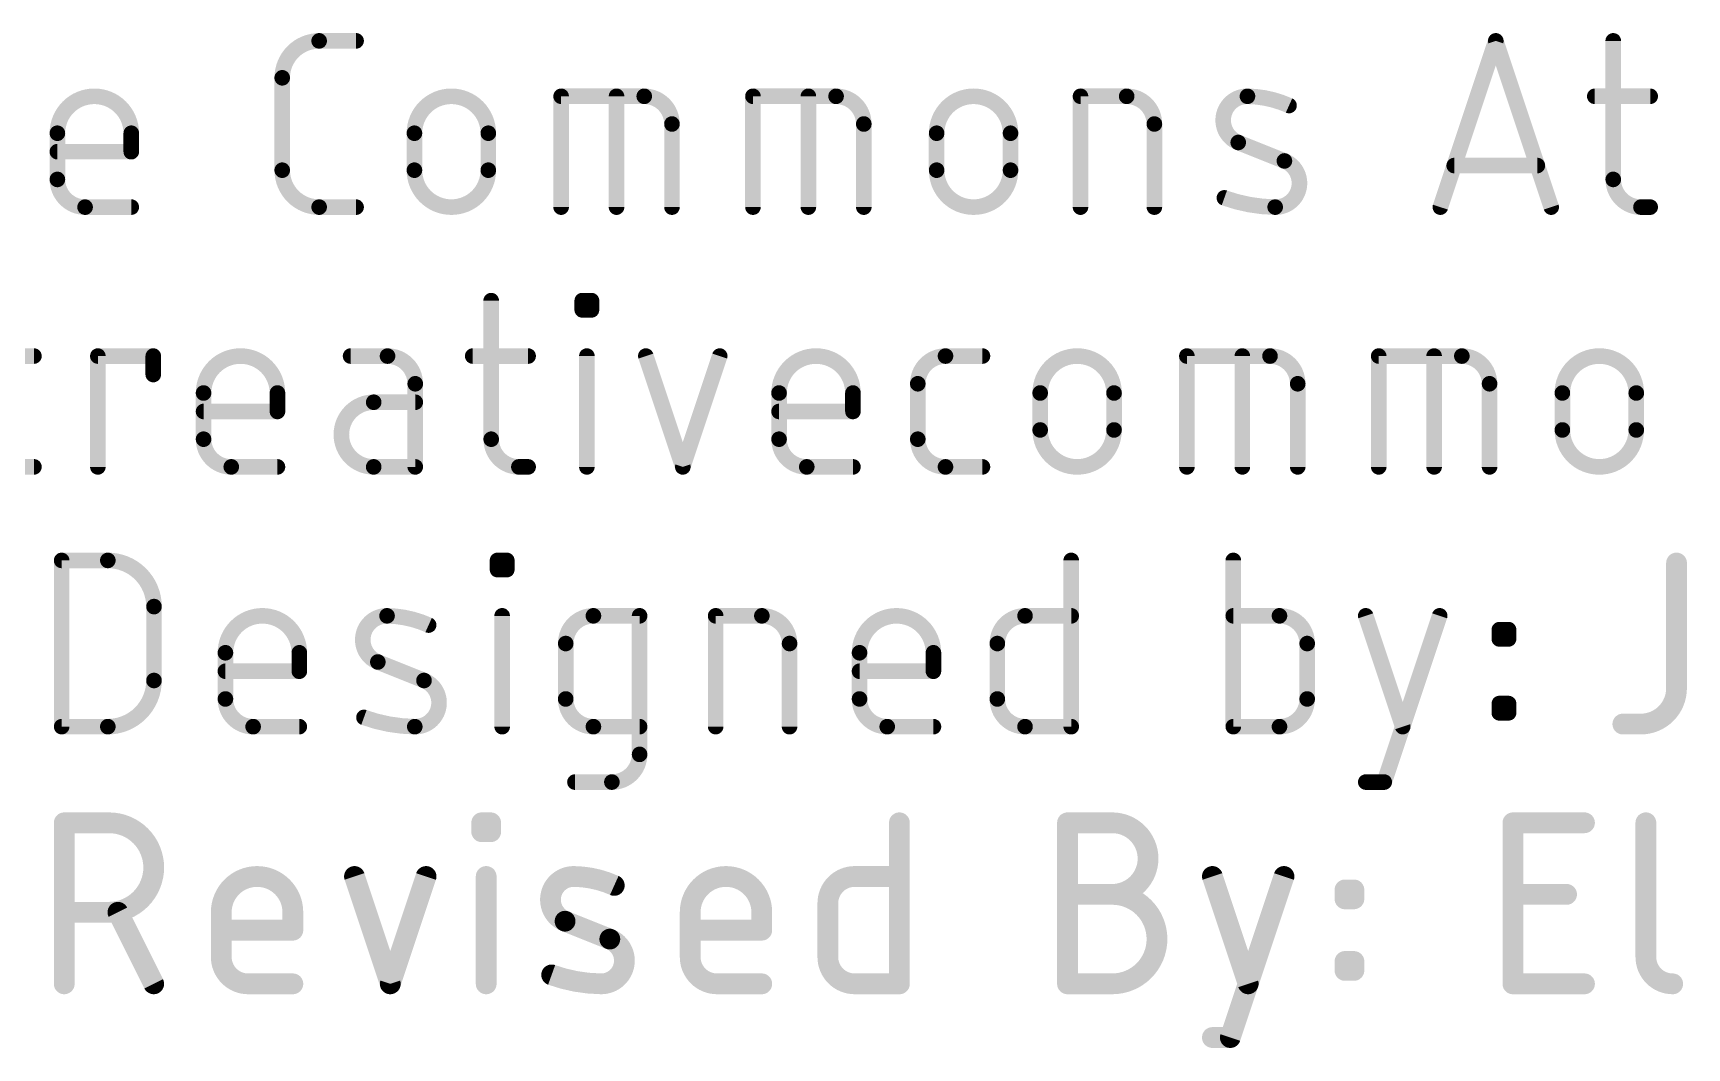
# Model space of a CAD drawing. Extents: x -26.2 to 60.5, y -16.3 to 39.9.
# Drawn here: x 5.38 to 21.56, y -16.27 to -6.35 of the extents above; entities that cross this region are included whole.
import ezdxf

# ---------------------------------------------------------------- set-up
doc = ezdxf.new("R2010")
doc.units = 0
doc.layers.add('51', color=53, linetype='CONTINUOUS')

msp = doc.modelspace()

# ---------------------------------------------------------------- linework, layer by layer
at = {"layer": '51'}
for points, const_width in [([(8.1821, -6.4262, 0.4142), (7.8208, -6.7874)], 0.1524), ([(8.1821, -6.3881, 1), (8.1821, -6.4643)], 0.0762), ([(8.1821, -6.4643, 1), (8.1821, -6.3881)], 0.0762), ([(8.5433, -6.4643, 1), (8.5433, -6.3881)], 0.0762), ([(19.7233, -6.4142, 1), (19.651, -6.4382)], 0.0762), ([(19.7233, -6.4382, 1), (19.651, -6.4142)], 0.0762), ([(20.8738, -6.4262, 1), (20.7976, -6.4262)], 0.0762), ([(7.8589, -6.7874, 1), (7.7827, -6.7874)], 0.0762), ([(7.7827, -6.7874, 1), (7.8589, -6.7874)], 0.0762), ([(6.345, -7.3293, 1), (5.6225, -7.3293)], 0.1524), ([(9.836, -7.3293, 1), (9.1135, -7.3293)], 0.1524), ([(10.5862, -6.9681, 1), (10.51, -6.9681)], 0.0762), ([(10.5481, -6.93, 1), (10.5481, -7.0062)], 0.0762), ([(11.128, -6.9681, 1), (11.0518, -6.9681)], 0.0762), ([(11.6318, -7.239, 0.4142), (11.3609, -6.9681)], 0.1524), ([(11.3609, -6.93, 1), (11.3609, -7.0062)], 0.0762), ([(11.3609, -7.0062, 1), (11.3609, -6.93)], 0.0762), ([(12.4619, -6.9681, 1), (12.3857, -6.9681)], 0.0762), ([(12.4238, -6.93, 1), (12.4238, -7.0062)], 0.0762), ([(13.0038, -6.9681, 1), (12.9276, -6.9681)], 0.0762), ([(13.5076, -7.239, 0.4142), (13.2366, -6.9681)], 0.1524), ([(13.2366, -6.93, 1), (13.2366, -7.0062)], 0.0762), ([(13.2366, -7.0062, 1), (13.2366, -6.93)], 0.0762), ([(14.9422, -7.3293, 1), (14.2197, -7.3293)], 0.1524), ([(15.6646, -6.9681, 1), (15.5884, -6.9681)], 0.0762), ([(15.6265, -6.93, 1), (15.6265, -7.0062)], 0.0762), ([(16.349, -7.239, 0.4142), (16.078, -6.9681)], 0.1524), ([(16.078, -6.93, 1), (16.078, -7.0062)], 0.0762), ([(16.078, -7.0062, 1), (16.078, -6.93)], 0.0762), ([(17.2591, -6.9681, 0.8318), (17.1688, -7.4196)], 0.1524), ([(17.2596, -6.93, 1), (17.2585, -7.0062)], 0.0762), ([(17.6655, -7.0584, 0.1026), (17.2591, -6.9681)], 0.1524), ([(17.2585, -7.0062, 1), (17.2596, -6.93)], 0.0762), ([(20.6551, -6.93, 1), (20.6551, -7.0062)], 0.0762), ([(21.1969, -7.0062, 1), (21.1969, -6.93)], 0.0762), ([(17.6498, -7.0931, 1), (17.6811, -7.0236)], 0.0762), ([(5.6606, -7.3293, 1), (5.5844, -7.3293)], 0.0762), ([(6.3831, -7.3293, 1), (6.3069, -7.3293)], 0.0762), ([(9.1516, -7.3293, 1), (9.0754, -7.3293)], 0.0762), ([(9.8741, -7.3293, 1), (9.7979, -7.3293)], 0.0762), ([(11.6699, -7.239, 1), (11.5937, -7.239)], 0.0762), ([(11.5937, -7.239, 1), (11.6699, -7.239)], 0.0762), ([(13.5457, -7.239, 1), (13.4695, -7.239)], 0.0762), ([(13.4695, -7.239, 1), (13.5457, -7.239)], 0.0762), ([(14.2578, -7.3293, 1), (14.1816, -7.3293)], 0.0762), ([(14.9803, -7.3293, 1), (14.9041, -7.3293)], 0.0762), ([(16.3871, -7.239, 1), (16.3109, -7.239)], 0.0762), ([(16.3109, -7.239, 1), (16.3871, -7.239)], 0.0762), ([(5.5844, -7.3293, 1), (5.6606, -7.3293)], 0.0762), ([(5.6225, -7.4718, 1), (5.6225, -7.548)], 0.0762), ([(6.3069, -7.3293, 1), (6.3831, -7.3293)], 0.0762), ([(6.345, -7.548, 1), (6.345, -7.4718)], 0.0762), ([(9.0754, -7.3293, 1), (9.1516, -7.3293)], 0.0762), ([(9.7979, -7.3293, 1), (9.8741, -7.3293)], 0.0762), ([(14.1816, -7.3293, 1), (14.2578, -7.3293)], 0.0762), ([(14.9041, -7.3293, 1), (14.9803, -7.3293)], 0.0762), ([(17.1829, -7.3843, 1), (17.1546, -7.455)], 0.0762), ([(17.1546, -7.455, 1), (17.1829, -7.3842)], 0.0762), ([(6.3069, -7.5099, 1), (6.3831, -7.5099)], 0.0762), ([(17.53, -8.0518, 0.8318), (17.6203, -7.6002)], 0.1524), ([(17.6345, -7.5649, 1), (17.6062, -7.6356)], 0.0762), ([(17.6062, -7.6356, 1), (17.6345, -7.5649)], 0.0762), ([(19.2807, -7.6073, 1), (19.2807, -7.6835)], 0.0762), ([(20.0935, -7.6835, 1), (20.0935, -7.6073)], 0.0762), ([(5.6225, -7.7809, 0.4142), (5.8934, -8.0518)], 0.1524), ([(5.6606, -7.7809, 1), (5.5844, -7.7809)], 0.0762), ([(5.5844, -7.7809, 1), (5.6606, -7.7809)], 0.0762), ([(7.8208, -7.6906, 0.4142), (8.1821, -8.0518)], 0.1524), ([(7.8589, -7.6906, 1), (7.7827, -7.6906)], 0.0762), ([(7.7827, -7.6906, 1), (7.8589, -7.6906)], 0.0762), ([(9.1135, -7.6906, 1), (9.836, -7.6906)], 0.1524), ([(9.1516, -7.6906, 1), (9.0754, -7.6906)], 0.0762), ([(9.0754, -7.6906, 1), (9.1516, -7.6906)], 0.0762), ([(9.8741, -7.6906, 1), (9.7979, -7.6906)], 0.0762), ([(9.7979, -7.6906, 1), (9.8741, -7.6906)], 0.0762), ([(14.2197, -7.6906, 1), (14.9422, -7.6906)], 0.1524), ([(14.2578, -7.6906, 1), (14.1816, -7.6906)], 0.0762), ([(14.1816, -7.6906, 1), (14.2578, -7.6906)], 0.0762), ([(14.9803, -7.6906, 1), (14.9041, -7.6906)], 0.0762), ([(14.9041, -7.6906, 1), (14.9803, -7.6906)], 0.0762), ([(20.8357, -7.7809, 0.4142), (21.1066, -8.0518)], 0.1524), ([(20.8738, -7.7809, 1), (20.7976, -7.7809)], 0.0762), ([(20.7976, -7.7809, 1), (20.8738, -7.7809)], 0.0762), ([(17.0462, -7.9256, 1), (17.0204, -7.9973)], 0.0762), ([(17.0333, -7.9615, 0.083), (17.53, -8.0518)], 0.1524), ([(5.8934, -8.0137, 1), (5.8934, -8.0899)], 0.0762), ([(5.8934, -8.0899, 1), (5.8934, -8.0137)], 0.0762), ([(6.345, -8.0899, 1), (6.345, -8.0137)], 0.0762), ([(8.1821, -8.0137, 1), (8.1821, -8.0899)], 0.0762), ([(8.1821, -8.0899, 1), (8.1821, -8.0137)], 0.0762), ([(8.5433, -8.0899, 1), (8.5433, -8.0137)], 0.0762), ([(10.51, -8.0518, 1), (10.5862, -8.0518)], 0.0762), ([(11.0518, -8.0518, 1), (11.128, -8.0518)], 0.0762), ([(11.5937, -8.0518, 1), (11.6699, -8.0518)], 0.0762), ([(12.3857, -8.0518, 1), (12.4619, -8.0518)], 0.0762), ([(12.9276, -8.0518, 1), (13.0038, -8.0518)], 0.0762), ([(13.4695, -8.0518, 1), (13.5457, -8.0518)], 0.0762), ([(15.5884, -8.0518, 1), (15.6646, -8.0518)], 0.0762), ([(16.3109, -8.0518, 1), (16.3871, -8.0518)], 0.0762), ([(17.5305, -8.0137, 1), (17.5295, -8.0899)], 0.0762), ([(17.5295, -8.0899, 1), (17.5305, -8.0137)], 0.0762), ([(19.1091, -8.0398, 1), (19.1814, -8.0638)], 0.0762), ([(20.1928, -8.0638, 1), (20.2651, -8.0398)], 0.0762), ([(21.1066, -8.0137, 1), (21.1066, -8.0899)], 0.0762), ([(21.1066, -8.0899, 1), (21.1066, -8.0137)], 0.0762), ([(21.1969, -8.0899, 1), (21.1969, -8.0137)], 0.0762), ([(9.9023, -8.9662, 1), (9.8261, -8.9662)], 0.0762), ([(10.7927, -8.9662, 1), (10.7165, -8.9662)], 0.0762), ([(10.7546, -8.9281, 1), (10.7546, -9.0043)], 0.0762), ([(10.883, -8.9662, 1), (10.8068, -8.9662)], 0.0762), ([(10.8449, -9.0043, 1), (10.8449, -8.9281)], 0.0762), ([(10.7546, -9.0184, 1), (10.7546, -9.0946)], 0.0762), ([(10.7165, -9.0565, 1), (10.7927, -9.0565)], 0.0762), ([(10.8068, -9.0565, 1), (10.883, -9.0565)], 0.0762), ([(10.8449, -9.0946, 1), (10.8449, -9.0184)], 0.0762), ([(5.3931, -9.5462, 1), (5.3931, -9.47)], 0.0762), ([(6.0563, -9.5081, 1), (5.9801, -9.5081)], 0.0762), ([(6.0182, -9.47, 1), (6.0182, -9.5462)], 0.0762), ([(6.5982, -9.5081, 1), (6.522, -9.5081)], 0.0762), ([(6.5601, -9.5462, 1), (6.5601, -9.47)], 0.0762), ([(7.7743, -9.8693, 1), (7.0518, -9.8693)], 0.1524), ([(8.4895, -9.47, 1), (8.4895, -9.5462)], 0.0762), ([(9.1217, -9.779, 0.4142), (8.8507, -9.5081)], 0.1524), ([(8.8507, -9.47, 1), (8.8507, -9.5462)], 0.0762), ([(8.8507, -9.5462, 1), (8.8507, -9.47)], 0.0762), ([(9.6836, -9.47, 1), (9.6836, -9.5462)], 0.0762), ([(10.2254, -9.5462, 1), (10.2254, -9.47)], 0.0762), ([(10.8379, -9.5081, 1), (10.7617, -9.5081)], 0.0762), ([(11.4126, -9.496, 1), (11.3403, -9.5201)], 0.0762), ([(12.135, -9.5201, 1), (12.0628, -9.496)], 0.0762), ([(13.4015, -9.8693, 1), (12.679, -9.8693)], 0.1524), ([(14.3064, -9.5081, 0.4142), (14.0355, -9.779)], 0.1524), ([(14.3064, -9.47, 1), (14.3064, -9.5462)], 0.0762), ([(14.3064, -9.5462, 1), (14.3064, -9.47)], 0.0762), ([(14.6677, -9.5462, 1), (14.6677, -9.47)], 0.0762), ([(15.9546, -9.8693, 1), (15.2321, -9.8693)], 0.1524), ([(16.7048, -9.5081, 1), (16.6286, -9.5081)], 0.0762), ([(16.6667, -9.47, 1), (16.6667, -9.5462)], 0.0762), ([(17.2467, -9.5081, 1), (17.1705, -9.5081)], 0.0762), ([(17.7505, -9.779, 0.4142), (17.4795, -9.5081)], 0.1524), ([(17.4795, -9.47, 1), (17.4795, -9.5462)], 0.0762), ([(17.4795, -9.5462, 1), (17.4795, -9.47)], 0.0762), ([(18.5806, -9.5081, 1), (18.5044, -9.5081)], 0.0762), ([(18.5425, -9.47, 1), (18.5425, -9.5462)], 0.0762), ([(19.1224, -9.5081, 1), (19.0462, -9.5081)], 0.0762), ([(19.6262, -9.779, 0.4142), (19.3553, -9.5081)], 0.1524), ([(19.3553, -9.47, 1), (19.3553, -9.5462)], 0.0762), ([(19.3553, -9.5462, 1), (19.3553, -9.47)], 0.0762), ([(21.0608, -9.8693, 1), (20.3383, -9.8693)], 0.1524), ([(6.522, -9.6887, 1), (6.5982, -9.6887)], 0.0762), ([(7.0899, -9.8693, 1), (7.0137, -9.8693)], 0.0762), ([(7.0137, -9.8693, 1), (7.0899, -9.8693)], 0.0762), ([(7.8124, -9.8693, 1), (7.7362, -9.8693)], 0.0762), ([(7.7362, -9.8693, 1), (7.8124, -9.8693)], 0.0762), ([(9.1598, -9.779, 1), (9.0836, -9.779)], 0.0762), ([(9.0836, -9.779, 1), (9.1598, -9.779)], 0.0762), ([(12.7171, -9.8693, 1), (12.6409, -9.8693)], 0.0762), ([(12.6409, -9.8693, 1), (12.7171, -9.8693)], 0.0762), ([(13.4396, -9.8693, 1), (13.3634, -9.8693)], 0.0762), ([(13.3634, -9.8693, 1), (13.4396, -9.8693)], 0.0762), ([(14.0736, -9.779, 1), (13.9974, -9.779)], 0.0762), ([(13.9974, -9.779, 1), (14.0736, -9.779)], 0.0762), ([(15.2702, -9.8693, 1), (15.194, -9.8693)], 0.0762), ([(15.194, -9.8693, 1), (15.2702, -9.8693)], 0.0762), ([(15.9927, -9.8693, 1), (15.9165, -9.8693)], 0.0762), ([(15.9165, -9.8693, 1), (15.9927, -9.8693)], 0.0762), ([(17.7886, -9.779, 1), (17.7124, -9.779)], 0.0762), ([(17.7124, -9.779, 1), (17.7886, -9.779)], 0.0762), ([(19.6643, -9.779, 1), (19.5881, -9.779)], 0.0762), ([(19.5881, -9.779, 1), (19.6643, -9.779)], 0.0762), ([(20.3764, -9.8693, 1), (20.3002, -9.8693)], 0.0762), ([(20.3002, -9.8693, 1), (20.3764, -9.8693)], 0.0762), ([(21.0989, -9.8693, 1), (21.0227, -9.8693)], 0.0762), ([(21.0227, -9.8693, 1), (21.0989, -9.8693)], 0.0762), ([(7.0518, -10.0118, 1), (7.0518, -10.088)], 0.0762), ([(7.7362, -10.0499, 1), (7.8124, -10.0499)], 0.0762), ([(7.7743, -10.088, 1), (7.7743, -10.0118)], 0.0762), ([(8.7153, -9.9596, 1), (8.7153, -10.5918)], 0.1524), ([(8.7153, -9.9215, 1), (8.7153, -9.9977)], 0.0762), ([(8.7153, -9.9977, 1), (8.7153, -9.9215)], 0.0762), ([(9.1217, -9.9977, 1), (9.1217, -9.9215)], 0.0762), ([(12.679, -10.0118, 1), (12.679, -10.088)], 0.0762), ([(13.3634, -10.0499, 1), (13.4396, -10.0499)], 0.0762), ([(13.4015, -10.088, 1), (13.4015, -10.0118)], 0.0762), ([(15.2321, -10.2306, 1), (15.9546, -10.2306)], 0.1524), ([(15.2702, -10.2306, 1), (15.194, -10.2306)], 0.0762), ([(15.9927, -10.2306, 1), (15.9165, -10.2306)], 0.0762), ([(20.3383, -10.2306, 1), (21.0608, -10.2306)], 0.1524), ([(20.3764, -10.2306, 1), (20.3002, -10.2306)], 0.0762), ([(21.0989, -10.2306, 1), (21.0227, -10.2306)], 0.0762), ([(7.0518, -10.3209, 0.4142), (7.3227, -10.5918)], 0.1524), ([(7.0899, -10.3209, 1), (7.0137, -10.3209)], 0.0762), ([(7.0137, -10.3209, 1), (7.0899, -10.3209)], 0.0762), ([(9.8642, -10.3209, 0.4142), (10.1351, -10.5918)], 0.1524), ([(9.9023, -10.3209, 1), (9.8261, -10.3209)], 0.0762), ([(9.8261, -10.3209, 1), (9.9023, -10.3209)], 0.0762), ([(12.679, -10.3209, 0.4142), (12.9499, -10.5918)], 0.1524), ([(12.7171, -10.3209, 1), (12.6409, -10.3209)], 0.0762), ([(12.6409, -10.3209, 1), (12.7171, -10.3209)], 0.0762), ([(14.0355, -10.3209, 0.4142), (14.3064, -10.5918)], 0.1524), ([(14.0736, -10.3209, 1), (13.9974, -10.3209)], 0.0762), ([(13.9974, -10.3209, 1), (14.0736, -10.3209)], 0.0762), ([(15.194, -10.2306, 1), (15.2702, -10.2306)], 0.0762), ([(15.9165, -10.2306, 1), (15.9927, -10.2306)], 0.0762), ([(20.3002, -10.2306, 1), (20.3764, -10.2306)], 0.0762), ([(21.0227, -10.2306, 1), (21.0989, -10.2306)], 0.0762), ([(5.3931, -10.6299, 1), (5.3931, -10.5537)], 0.0762), ([(5.9801, -10.5918, 1), (6.0563, -10.5918)], 0.0762), ([(7.3227, -10.5537, 1), (7.3227, -10.6299)], 0.0762), ([(7.3227, -10.6299, 1), (7.3227, -10.5537)], 0.0762), ([(7.7743, -10.6299, 1), (7.7743, -10.5537)], 0.0762), ([(8.7153, -10.5537, 1), (8.7153, -10.6299)], 0.0762), ([(8.7153, -10.6299, 1), (8.7153, -10.5537)], 0.0762), ([(9.0836, -10.5918, 1), (9.1598, -10.5918)], 0.0762), ([(9.1217, -10.6299, 1), (9.1217, -10.5537)], 0.0762), ([(10.1351, -10.5537, 1), (10.1351, -10.6299)], 0.0762), ([(10.1351, -10.6299, 1), (10.1351, -10.5537)], 0.0762), ([(10.2254, -10.6299, 1), (10.2254, -10.5537)], 0.0762), ([(10.7617, -10.5918, 1), (10.8379, -10.5918)], 0.0762), ([(11.7015, -10.5798, 1), (11.7738, -10.6038)], 0.0762), ([(11.7015, -10.6038, 1), (11.7738, -10.5798)], 0.0762), ([(12.9499, -10.5537, 1), (12.9499, -10.6299)], 0.0762), ([(12.9499, -10.6299, 1), (12.9499, -10.5537)], 0.0762), ([(13.4015, -10.6299, 1), (13.4015, -10.5537)], 0.0762), ([(14.3064, -10.5537, 1), (14.3064, -10.6299)], 0.0762), ([(14.3064, -10.6299, 1), (14.3064, -10.5537)], 0.0762), ([(14.6677, -10.6299, 1), (14.6677, -10.5537)], 0.0762), ([(16.6286, -10.5918, 1), (16.7048, -10.5918)], 0.0762), ([(17.1705, -10.5918, 1), (17.2467, -10.5918)], 0.0762), ([(17.7124, -10.5918, 1), (17.7886, -10.5918)], 0.0762), ([(18.5044, -10.5918, 1), (18.5806, -10.5918)], 0.0762), ([(19.0462, -10.5918, 1), (19.1224, -10.5918)], 0.0762), ([(19.5881, -10.5918, 1), (19.6643, -10.5918)], 0.0762), ([(5.7023, -11.5062, 1), (5.6261, -11.5062)], 0.0762), ([(5.6642, -11.4681, 1), (5.6642, -11.5443)], 0.0762), ([(6.5673, -11.9578, 0.4142), (6.1158, -11.5062)], 0.1524), ([(6.1158, -11.4681, 1), (6.1158, -11.5443)], 0.0762), ([(6.1158, -11.5443, 1), (6.1158, -11.4681)], 0.0762), ([(9.9644, -11.5062, 1), (9.8882, -11.5062)], 0.0762), ([(9.9263, -11.4681, 1), (9.9263, -11.5443)], 0.0762), ([(10.0547, -11.5062, 1), (9.9785, -11.5062)], 0.0762), ([(10.0166, -11.5443, 1), (10.0166, -11.4681)], 0.0762), ([(15.5739, -11.5062, 1), (15.4977, -11.5062)], 0.0762), ([(17.1586, -11.5062, 1), (17.0824, -11.5062)], 0.0762), ([(21.5053, -11.5316, 1), (21.4037, -11.5316)], 0.1016), ([(9.9263, -11.5584, 1), (9.9263, -11.6346)], 0.0762), ([(9.8882, -11.5965, 1), (9.9644, -11.5965)], 0.0762), ([(9.9785, -11.5965, 1), (10.0547, -11.5965)], 0.0762), ([(10.0166, -11.6346, 1), (10.0166, -11.5584)], 0.0762), ([(6.6054, -11.9578, 1), (6.5292, -11.9578)], 0.0762), ([(6.5292, -11.9578, 1), (6.6054, -11.9578)], 0.0762), ([(7.988, -12.4093, 1), (7.2655, -12.4093)], 0.1524), ([(8.846, -12.0481, 0.8318), (8.7557, -12.4996)], 0.1524), ([(9.2524, -12.1384, 0.1026), (8.846, -12.0481)], 0.1524), ([(8.8466, -12.01, 1), (8.8455, -12.0862)], 0.0762), ([(8.8455, -12.0862, 1), (8.8466, -12.01)], 0.0762), ([(9.2368, -12.1731, 1), (9.2681, -12.1036)], 0.0762), ([(10.0096, -12.0481, 1), (9.9334, -12.0481)], 0.0762), ([(10.8638, -12.0481, 0.4142), (10.5929, -12.319)], 0.1524), ([(10.8638, -12.01, 1), (10.8638, -12.0862)], 0.0762), ([(10.8638, -12.0862, 1), (10.8638, -12.01)], 0.0762), ([(11.3535, -12.0481, 1), (11.2773, -12.0481)], 0.0762), ([(11.3154, -12.0862, 1), (11.3154, -12.01)], 0.0762), ([(12.0972, -12.0481, 1), (12.021, -12.0481)], 0.0762), ([(12.0591, -12.01, 1), (12.0591, -12.0862)], 0.0762), ([(12.7816, -12.319, 0.4142), (12.5107, -12.0481)], 0.1524), ([(12.5107, -12.01, 1), (12.5107, -12.0862)], 0.0762), ([(12.5107, -12.0862, 1), (12.5107, -12.01)], 0.0762), ([(14.1884, -12.4093, 1), (13.4659, -12.4093)], 0.1524), ([(15.0842, -12.0481, 0.4142), (14.8133, -12.319)], 0.1524), ([(15.0842, -12.01, 1), (15.0842, -12.0862)], 0.0762), ([(15.0842, -12.0862, 1), (15.0842, -12.01)], 0.0762), ([(15.5358, -12.0862, 1), (15.5358, -12.01)], 0.0762), ([(17.1205, -12.01, 1), (17.1205, -12.0862)], 0.0762), ([(17.843, -12.319, 0.4142), (17.5721, -12.0481)], 0.1524), ([(17.5721, -12.01, 1), (17.5721, -12.0862)], 0.0762), ([(17.5721, -12.0862, 1), (17.5721, -12.01)], 0.0762), ([(18.4519, -12.036, 1), (18.3796, -12.0601)], 0.0762), ([(19.1744, -12.0601, 1), (19.1021, -12.036)], 0.0762), ([(19.76, -12.1835, 1), (19.6838, -12.1835)], 0.0762), ([(19.7219, -12.1454, 1), (19.7219, -12.2216)], 0.0762), ([(19.8503, -12.1835, 1), (19.7741, -12.1835)], 0.0762), ([(19.8122, -12.2216, 1), (19.8122, -12.1454)], 0.0762), ([(10.631, -12.319, 1), (10.5548, -12.319)], 0.0762), ([(10.5548, -12.319, 1), (10.631, -12.319)], 0.0762), ([(12.8197, -12.319, 1), (12.7435, -12.319)], 0.0762), ([(12.7435, -12.319, 1), (12.8197, -12.319)], 0.0762), ([(14.8514, -12.319, 1), (14.7752, -12.319)], 0.0762), ([(14.7752, -12.319, 1), (14.8514, -12.319)], 0.0762), ([(17.8811, -12.319, 1), (17.8049, -12.319)], 0.0762), ([(17.8049, -12.319, 1), (17.8811, -12.319)], 0.0762), ([(19.7219, -12.2357, 1), (19.7219, -12.3119)], 0.0762), ([(19.6838, -12.2738, 1), (19.76, -12.2738)], 0.0762), ([(19.7741, -12.2738, 1), (19.8503, -12.2738)], 0.0762), ([(19.8122, -12.3119, 1), (19.8122, -12.2357)], 0.0762), ([(7.3036, -12.4093, 1), (7.2274, -12.4093)], 0.0762), ([(7.2274, -12.4093, 1), (7.3036, -12.4093)], 0.0762), ([(8.0261, -12.4093, 1), (7.9499, -12.4093)], 0.0762), ([(7.9499, -12.4093, 1), (8.0261, -12.4093)], 0.0762), ([(8.7699, -12.4643, 1), (8.7416, -12.535)], 0.0762), ([(8.7416, -12.535, 1), (8.7699, -12.4642)], 0.0762), ([(13.504, -12.4093, 1), (13.4278, -12.4093)], 0.0762), ([(13.4278, -12.4093, 1), (13.504, -12.4093)], 0.0762), ([(14.2265, -12.4093, 1), (14.1503, -12.4093)], 0.0762), ([(14.1503, -12.4093, 1), (14.2265, -12.4093)], 0.0762), ([(6.1158, -13.1318, 0.4142), (6.5673, -12.6802)], 0.1524), ([(6.6054, -12.6802, 1), (6.5292, -12.6802)], 0.0762), ([(7.2655, -12.5518, 1), (7.2655, -12.628)], 0.0762), ([(7.9499, -12.5899, 1), (8.0261, -12.5899)], 0.0762), ([(7.988, -12.628, 1), (7.988, -12.5518)], 0.0762), ([(9.1169, -13.1318, 0.8318), (9.2073, -12.6802)], 0.1524), ([(9.2214, -12.6449, 1), (9.1931, -12.7156)], 0.0762), ([(9.1931, -12.7156, 1), (9.2214, -12.6449)], 0.0762), ([(13.4659, -12.5518, 1), (13.4659, -12.628)], 0.0762), ([(14.1503, -12.5899, 1), (14.2265, -12.5899)], 0.0762), ([(14.1884, -12.628, 1), (14.1884, -12.5518)], 0.0762), ([(6.5292, -12.6802, 1), (6.6054, -12.6802)], 0.0762), ([(21.1046, -13.1064, 0.4142), (21.4545, -12.7564)], 0.2032), ([(21.5053, -12.7564, 1), (21.4037, -12.7564)], 0.1016), ([(21.4037, -12.7564, 1), (21.5053, -12.7564)], 0.1016), ([(7.2655, -12.8609, 0.4142), (7.5365, -13.1318)], 0.1524), ([(7.3036, -12.8609, 1), (7.2274, -12.8609)], 0.0762), ([(7.2274, -12.8609, 1), (7.3036, -12.8609)], 0.0762), ([(10.5929, -12.8609, 0.4142), (10.8638, -13.1318)], 0.1524), ([(10.631, -12.8609, 1), (10.5548, -12.8609)], 0.0762), ([(10.5548, -12.8609, 1), (10.631, -12.8609)], 0.0762), ([(13.4659, -12.8609, 0.4142), (13.7368, -13.1318)], 0.1524), ([(13.504, -12.8609, 1), (13.4278, -12.8609)], 0.0762), ([(13.4278, -12.8609, 1), (13.504, -12.8609)], 0.0762), ([(14.8133, -12.8609, 0.4142), (15.0842, -13.1318)], 0.1524), ([(14.8514, -12.8609, 1), (14.7752, -12.8609)], 0.0762), ([(14.7752, -12.8609, 1), (14.8514, -12.8609)], 0.0762), ([(17.5721, -13.1318, 0.4142), (17.843, -12.8609)], 0.1524), ([(17.8811, -12.8609, 1), (17.8049, -12.8609)], 0.0762), ([(17.8049, -12.8609, 1), (17.8811, -12.8609)], 0.0762), ([(19.76, -12.906, 1), (19.6838, -12.906)], 0.0762), ([(19.7219, -12.8679, 1), (19.7219, -12.9441)], 0.0762), ([(19.7219, -12.9582, 1), (19.7219, -13.0344)], 0.0762), ([(19.8503, -12.906, 1), (19.7741, -12.906)], 0.0762), ([(19.8122, -12.9441, 1), (19.8122, -12.8679)], 0.0762), ([(19.8122, -13.0344, 1), (19.8122, -12.9582)], 0.0762), ([(5.6642, -13.0937, 1), (5.6642, -13.1699)], 0.0762), ([(5.6261, -13.1318, 1), (5.7023, -13.1318)], 0.0762), ([(6.1158, -13.0937, 1), (6.1158, -13.1699)], 0.0762), ([(6.1158, -13.1699, 1), (6.1158, -13.0937)], 0.0762), ([(7.5365, -13.0937, 1), (7.5365, -13.1699)], 0.0762), ([(7.5365, -13.1699, 1), (7.5365, -13.0937)], 0.0762), ([(7.988, -13.1699, 1), (7.988, -13.0937)], 0.0762), ([(8.6331, -13.0056, 1), (8.6073, -13.0773)], 0.0762), ([(8.6202, -13.0415, 0.083), (9.1169, -13.1318)], 0.1524), ([(9.1175, -13.0937, 1), (9.1164, -13.1699)], 0.0762), ([(9.1164, -13.1699, 1), (9.1175, -13.0937)], 0.0762), ([(9.9334, -13.1318, 1), (10.0096, -13.1318)], 0.0762), ([(10.8638, -13.0937, 1), (10.8638, -13.1699)], 0.0762), ([(10.8638, -13.1699, 1), (10.8638, -13.0937)], 0.0762), ([(11.3154, -13.1699, 1), (11.3154, -13.0937)], 0.0762), ([(12.021, -13.1318, 1), (12.0972, -13.1318)], 0.0762), ([(12.7435, -13.1318, 1), (12.8197, -13.1318)], 0.0762), ([(13.7368, -13.0937, 1), (13.7368, -13.1699)], 0.0762), ([(13.7368, -13.1699, 1), (13.7368, -13.0937)], 0.0762), ([(14.1884, -13.1699, 1), (14.1884, -13.0937)], 0.0762), ([(15.0842, -13.0937, 1), (15.0842, -13.1699)], 0.0762), ([(15.0842, -13.1699, 1), (15.0842, -13.0937)], 0.0762), ([(15.4977, -13.1318, 1), (15.5739, -13.1318)], 0.0762), ([(15.5358, -13.1699, 1), (15.5358, -13.0937)], 0.0762), ([(17.1205, -13.0937, 1), (17.1205, -13.1699)], 0.0762), ([(17.0824, -13.1318, 1), (17.1586, -13.1318)], 0.0762), ([(17.5721, -13.0937, 1), (17.5721, -13.1699)], 0.0762), ([(17.5721, -13.1699, 1), (17.5721, -13.0937)], 0.0762), ([(18.7409, -13.1438, 1), (18.8132, -13.1198)], 0.0762), ([(19.6838, -12.9963, 1), (19.76, -12.9963)], 0.0762), ([(19.7741, -12.9963, 1), (19.8503, -12.9963)], 0.0762), ([(20.9296, -13.0556, 1), (20.9296, -13.1572)], 0.1016), ([(21.1046, -13.0556, 1), (21.1046, -13.1572)], 0.1016), ([(21.1046, -13.1572, 1), (21.1046, -13.0556)], 0.1016), ([(11.0444, -13.6737, 0.4142), (11.3154, -13.4027)], 0.1524), ([(11.3535, -13.4027, 1), (11.2773, -13.4027)], 0.0762), ([(11.2773, -13.4027, 1), (11.3535, -13.4027)], 0.0762), ([(10.6832, -13.6356, 1), (10.6832, -13.7118)], 0.0762), ([(11.0444, -13.6356, 1), (11.0444, -13.7118)], 0.0762), ([(11.0444, -13.7118, 1), (11.0444, -13.6356)], 0.0762), ([(18.4158, -13.6356, 1), (18.4158, -13.7118)], 0.0762), ([(18.5603, -13.6616, 1), (18.6326, -13.6857)], 0.0762), ([(18.5964, -13.7118, 1), (18.5964, -13.6356)], 0.0762), ([(5.7404, -14.0716, 1), (5.6388, -14.0716)], 0.1016), ([(5.6896, -14.0208, 1), (5.6896, -14.1224)], 0.1016), ([(6.127, -14.9465, 1), (6.127, -14.0716)], 0.2032), ([(6.127, -14.0208, 1), (6.127, -14.1224)], 0.1016), ([(6.127, -14.1224, 1), (6.127, -14.0208)], 0.1016), ([(9.8225, -14.0716, 1), (9.7209, -14.0716)], 0.1016), ([(9.7717, -14.0208, 1), (9.7717, -14.1224)], 0.1016), ([(9.7717, -14.1083, 1), (9.7717, -14.2099)], 0.1016), ([(9.91, -14.0716, 1), (9.8084, -14.0716)], 0.1016), ([(9.8592, -14.1224, 1), (9.8592, -14.0208)], 0.1016), ([(9.8592, -14.2099, 1), (9.8592, -14.1083)], 0.1016), ([(13.9067, -14.0716, 1), (13.8051, -14.0716)], 0.1016), ([(15.5503, -14.0716, 1), (15.4487, -14.0716)], 0.1016), ([(15.4995, -14.0208, 1), (15.4995, -14.1224)], 0.1016), ([(15.937, -14.7715, 1), (15.937, -14.0716)], 0.2032), ([(15.937, -14.0208, 1), (15.937, -14.1224)], 0.1016), ([(15.937, -14.1224, 1), (15.937, -14.0208)], 0.1016), ([(19.9053, -14.0716, 1), (19.8037, -14.0716)], 0.1016), ([(19.8545, -14.0208, 1), (19.8545, -14.1224)], 0.1016), ([(20.5544, -14.1224, 1), (20.5544, -14.0208)], 0.1016), ([(21.2055, -14.0716, 1), (21.1039, -14.0716)], 0.1016), ([(9.7209, -14.1591, 1), (9.8225, -14.1591)], 0.1016), ([(9.8084, -14.1591, 1), (9.91, -14.1591)], 0.1016), ([(7.9249, -14.9465, 1), (7.225, -14.9465)], 0.2032), ([(8.5758, -14.5805, 1), (8.4794, -14.6126)], 0.1016), ([(9.2757, -14.6126, 1), (9.1793, -14.5805)], 0.1016), ([(9.8662, -14.5965, 1), (9.7646, -14.5965)], 0.1016), ([(10.6742, -14.5965, 0.8318), (10.5867, -15.034)], 0.2032), ([(10.6749, -14.5457, 1), (10.6734, -14.6473)], 0.1016), ([(11.0678, -14.684, 0.1025), (10.6742, -14.5965)], 0.2032), ([(10.6734, -14.6473, 1), (10.6749, -14.5457)], 0.1016), ([(12.51, -14.9465, 1), (11.8101, -14.9465)], 0.2032), ([(13.4185, -14.5965, 0.4142), (13.156, -14.859)], 0.2032), ([(13.4185, -14.5457, 1), (13.4185, -14.6473)], 0.1016), ([(13.4185, -14.6473, 1), (13.4185, -14.5457)], 0.1016), ([(13.8559, -14.6473, 1), (13.8559, -14.5457)], 0.1016), ([(16.9645, -14.5805, 1), (16.8681, -14.6126)], 0.1016), ([(17.6644, -14.6126, 1), (17.5681, -14.5805)], 0.1016), ([(11.047, -14.7303, 1), (11.0887, -14.6377)], 0.1016), ([(15.4995, -14.7207, 1), (15.4995, -14.8223)], 0.1016), ([(15.937, -15.6464, 1), (15.937, -14.7715)], 0.2032), ([(15.937, -14.7207, 1), (15.937, -14.8223)], 0.1016), ([(15.937, -14.7207, 1), (15.937, -14.8223)], 0.1016), ([(15.937, -14.8223, 1), (15.937, -14.7207)], 0.1016), ([(18.2633, -14.7278, 1), (18.1617, -14.7278)], 0.1016), ([(18.2125, -14.677, 1), (18.2125, -14.7786)], 0.1016), ([(18.2125, -14.7645, 1), (18.2125, -14.8661)], 0.1016), ([(18.3508, -14.7278, 1), (18.2492, -14.7278)], 0.1016), ([(18.3, -14.7786, 1), (18.3, -14.677)], 0.1016), ([(18.3, -14.8661, 1), (18.3, -14.7645)], 0.1016), ([(19.8545, -14.7207, 1), (19.8545, -14.8223)], 0.1016), ([(20.3794, -14.8223, 1), (20.3794, -14.7207)], 0.1016), ([(5.6896, -14.8957, 1), (5.6896, -14.9973)], 0.1016), ([(6.127, -14.8957, 1), (6.127, -14.9973)], 0.1016), ([(6.127, -14.9973, 1), (6.127, -14.8957)], 0.1016), ([(6.26, -14.9238, 1), (6.1691, -14.9692)], 0.1016), ([(7.2758, -14.9465, 1), (7.1742, -14.9465)], 0.1016), ([(7.9757, -14.9465, 1), (7.8741, -14.9465)], 0.1016), ([(11.8609, -14.9465, 1), (11.7593, -14.9465)], 0.1016), ([(12.5608, -14.9465, 1), (12.4592, -14.9465)], 0.1016), ([(13.2068, -14.859, 1), (13.1052, -14.859)], 0.1016), ([(13.1052, -14.859, 1), (13.2068, -14.859)], 0.1016), ([(18.1617, -14.8153, 1), (18.2633, -14.8153)], 0.1016), ([(18.2492, -14.8153, 1), (18.3508, -14.8153)], 0.1016), ([(7.1742, -14.9465, 1), (7.2758, -14.9465)], 0.1016), ([(7.225, -15.0707, 1), (7.225, -15.1723)], 0.1016), ([(7.8741, -14.9465, 1), (7.9757, -14.9465)], 0.1016), ([(7.9249, -15.1723, 1), (7.9249, -15.0707)], 0.1016), ([(10.6055, -14.9868, 1), (10.5678, -15.0811)], 0.1016), ([(10.5678, -15.0811, 1), (10.6055, -14.9868)], 0.1016), ([(11.7593, -14.9465, 1), (11.8609, -14.9465)], 0.1016), ([(11.8101, -15.0707, 1), (11.8101, -15.1723)], 0.1016), ([(12.4592, -14.9465, 1), (12.5608, -14.9465)], 0.1016), ([(12.51, -15.1723, 1), (12.51, -15.0707)], 0.1016), ([(7.8741, -15.1215, 1), (7.9757, -15.1215)], 0.1016), ([(10.9366, -15.6464, 0.8318), (11.0241, -15.209)], 0.2032), ([(11.043, -15.1618, 1), (11.0052, -15.2561)], 0.1016), ([(11.0052, -15.2561, 1), (11.043, -15.1618)], 0.1016), ([(12.4592, -15.1215, 1), (12.5608, -15.1215)], 0.1016), ([(7.225, -15.3839, 0.4142), (7.4874, -15.6464)], 0.2032), ([(7.2758, -15.3839, 1), (7.1742, -15.3839)], 0.1016), ([(7.1742, -15.3839, 1), (7.2758, -15.3839)], 0.1016), ([(11.8101, -15.3839, 0.4142), (12.0726, -15.6464)], 0.2032), ([(11.8609, -15.3839, 1), (11.7593, -15.3839)], 0.1016), ([(11.7593, -15.3839, 1), (11.8609, -15.3839)], 0.1016), ([(13.156, -15.3839, 0.4142), (13.4185, -15.6464)], 0.2032), ([(13.2068, -15.3839, 1), (13.1052, -15.3839)], 0.1016), ([(13.1052, -15.3839, 1), (13.2068, -15.3839)], 0.1016), ([(18.2633, -15.4277, 1), (18.1617, -15.4277)], 0.1016), ([(18.2125, -15.3769, 1), (18.2125, -15.4785)], 0.1016), ([(18.3508, -15.4277, 1), (18.2492, -15.4277)], 0.1016), ([(18.3, -15.4785, 1), (18.3, -15.3769)], 0.1016), ([(21.1547, -15.3839, 0.4142), (21.4171, -15.6464)], 0.2032), ([(21.2055, -15.3839, 1), (21.1039, -15.3839)], 0.1016), ([(21.1039, -15.3839, 1), (21.2055, -15.3839)], 0.1016), ([(10.4554, -15.5589, 0.083), (10.9366, -15.6464)], 0.2032), ([(10.4726, -15.5111, 1), (10.4382, -15.6067)], 0.1016), ([(18.2125, -15.4644, 1), (18.2125, -15.566)], 0.1016), ([(18.1617, -15.5152, 1), (18.2633, -15.5152)], 0.1016), ([(18.2492, -15.5152, 1), (18.3508, -15.5152)], 0.1016), ([(18.3, -15.566, 1), (18.3, -15.4644)], 0.1016), ([(5.6388, -15.6464, 1), (5.7404, -15.6464)], 0.1016), ([(6.5191, -15.6691, 1), (6.6099, -15.6237)], 0.1016), ([(7.4874, -15.5956, 1), (7.4874, -15.6972)], 0.1016), ([(7.4875, -15.6972, 1), (7.4874, -15.5956)], 0.1016), ([(7.9249, -15.6972, 1), (7.9249, -15.5956)], 0.1016), ([(8.8293, -15.6303, 1), (8.9257, -15.6625)], 0.1016), ([(8.8293, -15.6625, 1), (8.9257, -15.6303)], 0.1016), ([(9.7646, -15.6464, 1), (9.8662, -15.6464)], 0.1016), ([(10.9373, -15.5956, 1), (10.9359, -15.6972)], 0.1016), ([(10.9359, -15.6972, 1), (10.9373, -15.5956)], 0.1016), ([(12.0726, -15.5956, 1), (12.0726, -15.6972)], 0.1016), ([(12.0726, -15.6972, 1), (12.0726, -15.5956)], 0.1016), ([(12.51, -15.6972, 1), (12.51, -15.5956)], 0.1016), ([(13.4185, -15.5956, 1), (13.4185, -15.6972)], 0.1016), ([(13.4185, -15.6972, 1), (13.4185, -15.5956)], 0.1016), ([(13.8051, -15.6464, 1), (13.9067, -15.6464)], 0.1016), ([(13.8559, -15.6972, 1), (13.8559, -15.5956)], 0.1016), ([(15.4995, -15.5956, 1), (15.4995, -15.6972)], 0.1016), ([(15.4487, -15.6464, 1), (15.5503, -15.6464)], 0.1016), ([(15.937, -15.5956, 1), (15.937, -15.6972)], 0.1016), ([(15.937, -15.6972, 1), (15.937, -15.5956)], 0.1016), ([(17.2181, -15.6625, 1), (17.3145, -15.6303)], 0.1016), ([(19.8545, -15.5956, 1), (19.8545, -15.6972)], 0.1016), ([(19.8037, -15.6464, 1), (19.9053, -15.6464)], 0.1016), ([(20.5544, -15.6972, 1), (20.5544, -15.5956)], 0.1016), ([(21.4172, -15.6972, 1), (21.4171, -15.5956)], 0.1016), ([(16.9163, -16.1205, 1), (16.9163, -16.2221)], 0.1016), ([(17.0431, -16.1553, 1), (17.1395, -16.1874)], 0.1016), ([(17.0913, -16.2221, 1), (17.0913, -16.1205)], 0.1016)]:
    msp.add_lwpolyline(points, format="xyb", dxfattribs=dict(at, const_width=const_width))
for points, const_width in [([(8.1821, -6.4262), (8.5433, -6.4262)], 0.1524), ([(19.1453, -8.0518), (19.6871, -6.4262)], 0.1524), ([(19.6871, -6.4262), (20.229, -8.0518)], 0.1524), ([(20.8357, -6.4262), (20.8357, -7.7809)], 0.1524), ([(7.8208, -7.6906), (7.8208, -6.7874)], 0.1524), ([(10.5481, -8.0518), (10.5481, -6.9681)], 0.1524), ([(10.5481, -6.9681), (11.3609, -6.9681)], 0.1524), ([(11.0899, -8.0518), (11.0899, -6.9681)], 0.1524), ([(12.4238, -8.0518), (12.4238, -6.9681)], 0.1524), ([(12.4238, -6.9681), (13.2366, -6.9681)], 0.1524), ([(12.9657, -8.0518), (12.9657, -6.9681)], 0.1524), ([(15.6265, -8.0518), (15.6265, -6.9681)], 0.1524), ([(15.6265, -6.9681), (16.078, -6.9681)], 0.1524), ([(20.6551, -6.9681), (21.1969, -6.9681)], 0.1524), ([(5.6225, -7.7809), (5.6225, -7.3293)], 0.1524), ([(6.345, -7.3293), (6.345, -7.5099)], 0.1524), ([(9.1135, -7.6906), (9.1135, -7.3293)], 0.1524), ([(9.836, -7.3293), (9.836, -7.6906)], 0.1524), ([(11.6318, -7.239), (11.6318, -8.0518)], 0.1524), ([(13.5076, -7.239), (13.5076, -8.0518)], 0.1524), ([(14.2197, -7.6906), (14.2197, -7.3293)], 0.1524), ([(14.9422, -7.3293), (14.9422, -7.6906)], 0.1524), ([(16.349, -7.239), (16.349, -8.0518)], 0.1524), ([(6.345, -7.5099), (5.6225, -7.5099)], 0.1524), ([(17.6203, -7.6002), (17.1688, -7.4196)], 0.1524), ([(20.0935, -7.6454), (19.2807, -7.6454)], 0.1524), ([(6.345, -8.0518), (5.8934, -8.0518)], 0.1524), ([(8.5433, -8.0518), (8.1821, -8.0518)], 0.1524), ([(21.1066, -8.0518), (21.1969, -8.0518)], 0.1524), ([(9.8642, -8.9662), (9.8642, -10.3209)], 0.1524), ([(10.7546, -9.0565), (10.7546, -8.9662)], 0.1524), ([(10.7546, -8.9662), (10.8449, -8.9662)], 0.1524), ([(10.8449, -8.9662), (10.8449, -9.0565)], 0.1524), ([(10.8449, -9.0565), (10.7546, -9.0565)], 0.1524), ([(5.0319, -9.5081), (5.3931, -9.5081)], 0.1524), ([(6.0182, -10.5918), (6.0182, -9.5081)], 0.1524), ([(6.0182, -9.5081), (6.5601, -9.5081)], 0.1524), ([(6.5601, -9.5081), (6.5601, -9.6887)], 0.1524), ([(8.8507, -9.5081), (8.4895, -9.5081)], 0.1524), ([(9.6836, -9.5081), (10.2254, -9.5081)], 0.1524), ([(10.7998, -10.5918), (10.7998, -9.5081)], 0.1524), ([(11.3764, -9.5081), (11.7377, -10.5918)], 0.1524), ([(11.7377, -10.5918), (12.0989, -9.5081)], 0.1524), ([(14.3064, -9.5081), (14.6677, -9.5081)], 0.1524), ([(16.6667, -10.5918), (16.6667, -9.5081)], 0.1524), ([(16.6667, -9.5081), (17.4795, -9.5081)], 0.1524), ([(17.2086, -10.5918), (17.2086, -9.5081)], 0.1524), ([(18.5425, -10.5918), (18.5425, -9.5081)], 0.1524), ([(18.5425, -9.5081), (19.3553, -9.5081)], 0.1524), ([(19.0843, -10.5918), (19.0843, -9.5081)], 0.1524), ([(7.0518, -10.3209), (7.0518, -9.8693)], 0.1524), ([(7.7743, -9.8693), (7.7743, -10.0499)], 0.1524), ([(9.1217, -10.5918), (9.1217, -9.779)], 0.1524), ([(12.679, -10.3209), (12.679, -9.8693)], 0.1524), ([(13.4015, -9.8693), (13.4015, -10.0499)], 0.1524), ([(14.0355, -10.3209), (14.0355, -9.779)], 0.1524), ([(15.2321, -10.2306), (15.2321, -9.8693)], 0.1524), ([(15.9546, -9.8693), (15.9546, -10.2306)], 0.1524), ([(17.7505, -9.779), (17.7505, -10.5918)], 0.1524), ([(19.6262, -9.779), (19.6262, -10.5918)], 0.1524), ([(20.3383, -10.2306), (20.3383, -9.8693)], 0.1524), ([(21.0608, -9.8693), (21.0608, -10.2306)], 0.1524), ([(7.7743, -10.0499), (7.0518, -10.0499)], 0.1524), ([(9.1217, -9.9596), (8.7153, -9.9596)], 0.1524), ([(13.4015, -10.0499), (12.679, -10.0499)], 0.1524), ([(5.3931, -10.5918), (5.0319, -10.5918)], 0.1524), ([(7.7743, -10.5918), (7.3227, -10.5918)], 0.1524), ([(8.7153, -10.5918), (9.1217, -10.5918)], 0.1524), ([(10.1351, -10.5918), (10.2254, -10.5918)], 0.1524), ([(13.4015, -10.5918), (12.9499, -10.5918)], 0.1524), ([(14.6677, -10.5918), (14.3064, -10.5918)], 0.1524), ([(5.6642, -13.1318), (5.6642, -11.5062)], 0.1524), ([(5.6642, -11.5062), (6.1158, -11.5062)], 0.1524), ([(9.9263, -11.5965), (9.9263, -11.5062)], 0.1524), ([(9.9263, -11.5062), (10.0166, -11.5062)], 0.1524), ([(10.0166, -11.5062), (10.0166, -11.5965)], 0.1524), ([(15.5358, -11.5062), (15.5358, -13.1318)], 0.1524), ([(17.1205, -11.5062), (17.1205, -13.1318)], 0.1524), ([(21.4545, -11.5316), (21.4545, -12.7564)], 0.2032), ([(10.0166, -11.5965), (9.9263, -11.5965)], 0.1524), ([(6.5673, -11.9578), (6.5673, -12.6802)], 0.1524), ([(9.9715, -13.1318), (9.9715, -12.0481)], 0.1524), ([(10.8638, -12.0481), (11.3154, -12.0481)], 0.1524), ([(11.3154, -12.0481), (11.3154, -13.4027)], 0.1524), ([(12.0591, -13.1318), (12.0591, -12.0481)], 0.1524), ([(12.0591, -12.0481), (12.5107, -12.0481)], 0.1524), ([(15.0842, -12.0481), (15.5358, -12.0481)], 0.1524), ([(17.5721, -12.0481), (17.1205, -12.0481)], 0.1524), ([(18.4158, -12.0481), (18.777, -13.1318)], 0.1524), ([(18.5964, -13.6737), (19.1383, -12.0481)], 0.1524), ([(19.7219, -12.2738), (19.7219, -12.1835)], 0.1524), ([(19.7219, -12.1835), (19.8122, -12.1835)], 0.1524), ([(19.8122, -12.1835), (19.8122, -12.2738)], 0.1524), ([(10.5929, -12.8609), (10.5929, -12.319)], 0.1524), ([(12.7816, -12.319), (12.7816, -13.1318)], 0.1524), ([(14.8133, -12.8609), (14.8133, -12.319)], 0.1524), ([(17.843, -12.8609), (17.843, -12.319)], 0.1524), ([(19.8122, -12.2738), (19.7219, -12.2738)], 0.1524), ([(7.2655, -12.8609), (7.2655, -12.4093)], 0.1524), ([(7.988, -12.4093), (7.988, -12.5899)], 0.1524), ([(9.2073, -12.6802), (8.7557, -12.4996)], 0.1524), ([(13.4659, -12.8609), (13.4659, -12.4093)], 0.1524), ([(14.1884, -12.4093), (14.1884, -12.5899)], 0.1524), ([(7.988, -12.5899), (7.2655, -12.5899)], 0.1524), ([(14.1884, -12.5899), (13.4659, -12.5899)], 0.1524), ([(19.7219, -12.9963), (19.7219, -12.906)], 0.1524), ([(19.7219, -12.906), (19.8122, -12.906)], 0.1524), ([(19.8122, -12.9963), (19.7219, -12.9963)], 0.1524), ([(19.8122, -12.906), (19.8122, -12.9963)], 0.1524), ([(6.1158, -13.1318), (5.6642, -13.1318)], 0.1524), ([(7.988, -13.1318), (7.5365, -13.1318)], 0.1524), ([(11.3154, -13.1318), (10.8638, -13.1318)], 0.1524), ([(14.1884, -13.1318), (13.7368, -13.1318)], 0.1524), ([(15.5358, -13.1318), (15.0842, -13.1318)], 0.1524), ([(17.1205, -13.1318), (17.5721, -13.1318)], 0.1524), ([(21.1046, -13.1064), (20.9296, -13.1064)], 0.2032), ([(11.0444, -13.6737), (10.6832, -13.6737)], 0.1524), ([(18.4158, -13.6737), (18.5964, -13.6737)], 0.1524), ([(5.6896, -15.6464), (5.6896, -14.0716)], 0.2032), ([(5.6896, -14.0716), (6.127, -14.0716)], 0.2032), ([(9.7717, -14.1591), (9.7717, -14.0716)], 0.2032), ([(9.7717, -14.0716), (9.8592, -14.0716)], 0.2032), ([(9.8592, -14.1591), (9.7717, -14.1591)], 0.2032), ([(9.8592, -14.0716), (9.8592, -14.1591)], 0.2032), ([(13.8559, -14.0716), (13.8559, -15.6464)], 0.2032), ([(15.4995, -15.6464), (15.4995, -14.0716)], 0.2032), ([(15.4995, -14.0716), (15.937, -14.0716)], 0.2032), ([(19.8545, -15.6464), (19.8545, -14.0716)], 0.2032), ([(19.8545, -14.0716), (20.5544, -14.0716)], 0.2032), ([(21.1547, -14.0716), (21.1547, -15.3839)], 0.2032), ([(8.5276, -14.5965), (8.8775, -15.6464)], 0.2032), ([(8.8775, -15.6464), (9.2275, -14.5965)], 0.2032), ([(9.8154, -15.6464), (9.8154, -14.5965)], 0.2032), ([(13.4185, -14.5965), (13.8559, -14.5965)], 0.2032), ([(16.9163, -14.5965), (17.2663, -15.6464)], 0.2032), ([(17.0913, -16.1713), (17.6162, -14.5965)], 0.2032), ([(15.4995, -14.7715), (15.937, -14.7715)], 0.2032), ([(18.2125, -14.8153), (18.2125, -14.7278)], 0.2032), ([(18.2125, -14.7278), (18.3, -14.7278)], 0.2032), ([(18.3, -14.8153), (18.2125, -14.8153)], 0.2032), ([(18.3, -14.7278), (18.3, -14.8153)], 0.2032), ([(19.8545, -14.7715), (20.3794, -14.7715)], 0.2032), ([(6.127, -14.9465), (5.6896, -14.9465)], 0.2032), ([(6.5645, -15.6464), (6.2145, -14.9465)], 0.2032), ([(7.225, -15.3839), (7.225, -14.9465)], 0.2032), ([(7.9249, -14.9465), (7.9249, -15.1215)], 0.2032), ([(11.8101, -15.3839), (11.8101, -14.9465)], 0.2032), ([(12.51, -14.9465), (12.51, -15.1215)], 0.2032), ([(13.156, -15.3839), (13.156, -14.859)], 0.2032), ([(7.9249, -15.1215), (7.225, -15.1215)], 0.2032), ([(11.0241, -15.209), (10.5867, -15.034)], 0.2032), ([(12.51, -15.1215), (11.8101, -15.1215)], 0.2032), ([(18.2125, -15.5152), (18.2125, -15.4277)], 0.2032), ([(18.2125, -15.4277), (18.3, -15.4277)], 0.2032), ([(18.3, -15.4277), (18.3, -15.5152)], 0.2032), ([(18.3, -15.5152), (18.2125, -15.5152)], 0.2032), ([(7.9249, -15.6464), (7.4874, -15.6464)], 0.2032), ([(12.51, -15.6464), (12.0726, -15.6464)], 0.2032), ([(13.8559, -15.6464), (13.4185, -15.6464)], 0.2032), ([(15.937, -15.6464), (15.4995, -15.6464)], 0.2032), ([(20.5544, -15.6464), (19.8545, -15.6464)], 0.2032), ([(16.9163, -16.1713), (17.0913, -16.1713)], 0.2032)]:
    msp.add_lwpolyline(points, dxfattribs=dict(at, const_width=const_width))

doc.saveas('drawing.dxf')
